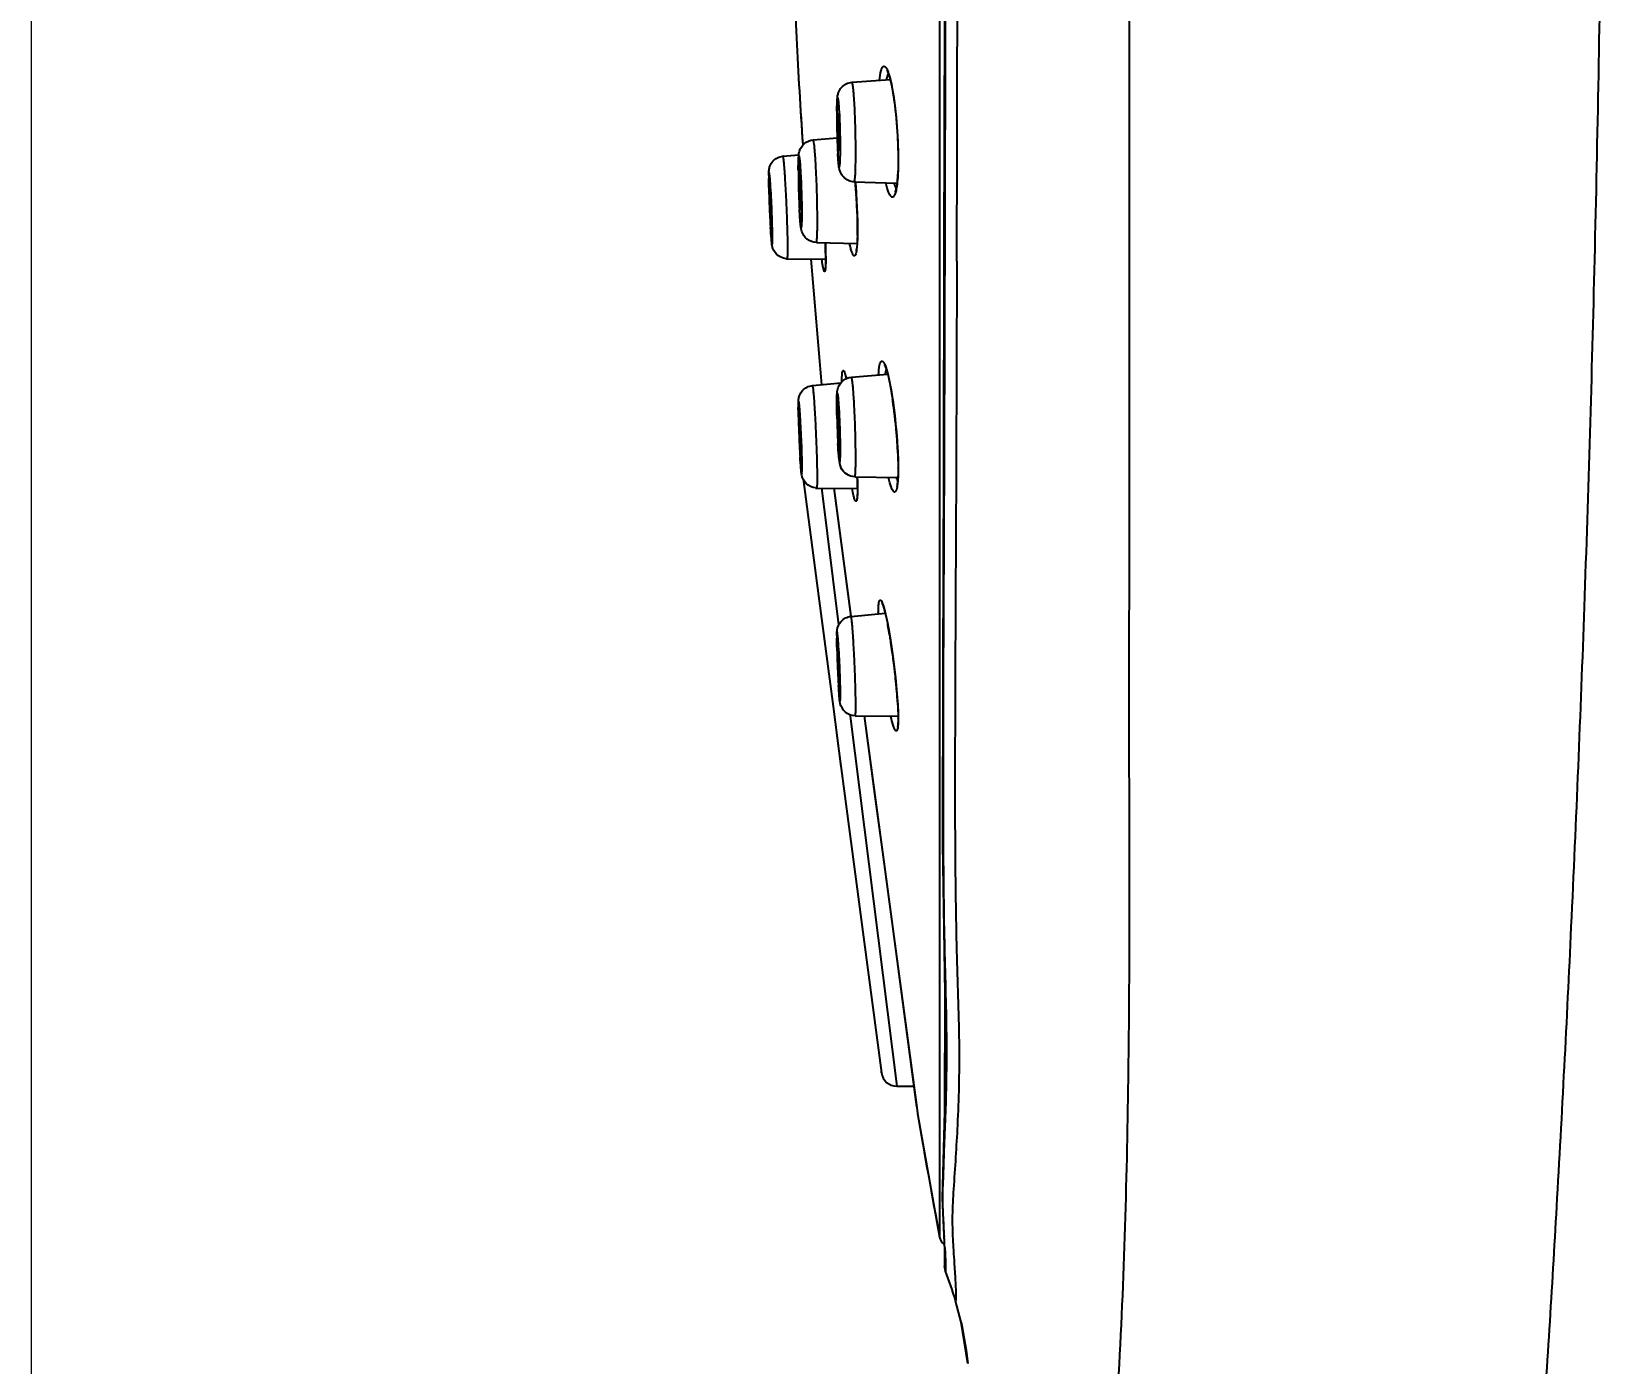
# Model space of a CAD drawing. Extents: x 4 to 1239, y 0 to 509.
# Drawn here: x 138.86 to 164.52, y 141.37 to 163.11 of the extents above; entities that cross this region are included whole.
import ezdxf

# ---------------------------------------------------------------- set-up
doc = ezdxf.new("R2010")
doc.units = 0
doc.header["$LTSCALE"] = 10
doc.header["$MEASUREMENT"] = 0
doc.header["$PDMODE"] = 3
doc.header["$PDSIZE"] = -10
doc.layers.get('0').update_dxf_attribs({"linetype": 'CONTINUOUS'})
doc.layers.get('DEFPOINTS').update_dxf_attribs({"linetype": 'CONTINUOUS'})
doc.layers.add('02___PRT_ALL_AXES', color=7, linetype='CONTINUOUS')
doc.styles.add('Daelim Dimension', font='')
doc.styles.get('Daelim Dimension').set_extended_font_data('NanumGothic')
doc.dimstyles.new('DEFAULT', dxfattribs={"dimscale": 2, "dimtxt": 2, "dimasz": 2, "dimexe": 0, "dimexo": 2, "dimgap": 1, "dimtad": 1, "dimdec": 1, "dimzin": 9, "dimdsep": 46, "dimtxsty": 'Daelim Dimension', "dimcen": 0.5, "dimclrd": 252, "dimclre": 252, "dimclrt": 3, "dimadec": 1, "dimazin": 0, "dimtfac": 1, "dimtdec": 1, "dimtix": 1, "dimtmove": 0, "dimatfit": 3, "dimfxl": 1, "dimtolj": 1, "dimtzin": 1, "dimlwd": 9, "dimlwe": 9, "dimarcsym": 0})

# ---------------------------------------------------------------- blocks, each defined once
blk = doc.blocks.new('*D5')
at = {"color": 5, "lineweight": 9, "ltscale": 0.5, "transparency": 16777216}
for p, q in [((138.861, 85.341), (138.861, 217.727)), ((160.517, 217.727), (142.861, 217.727)), ((164.517, 175.146), (164.517, 217.727))]:
    blk.add_line(p, q, dxfattribs=at)
at = {"color": 5, "ltscale": 0.5, "transparency": 16777216}
for points in [[(142.861, 218.393), (142.861, 217.06), (138.861, 217.727)], [(160.517, 218.393), (160.517, 217.06), (164.517, 217.727)]]:
    blk.add_solid(points, dxfattribs=at)
at = {"layer": 'DEFPOINTS', "color": 0, "ltscale": 0.5, "transparency": 16777216}
for p in [(138.861, 217.727), (164.517, 171.146), (138.861, 81.341)]:
    blk.add_point(p, dxfattribs=at)
at = {"color": 7, "ltscale": 0.5, "transparency": 16777216, "insert": (151.689, 222.577), "char_height": 5, "attachment_point": 5, "style": 'Daelim Dimension'}
blk.add_mtext('\\A1;51.3', dxfattribs=at)

msp = doc.modelspace()

# ---------------------------------------------------------------- linework, layer by layer
at = {"color": 7, "linetype": 'Continuous'}
for p, q in [((153.673, 198.857), (153.673, 143.434)), ((156.767, 154.648), (156.767, 171.146)), ((151.311, 163.554), (151.336, 163)), ((153.762, 162.237), (153.761, 161.604)), ((152.986, 161.402), (152.987, 161.39)), ((152.996, 160.989), (152.994, 160.865)), ((152.996, 161.08), (152.996, 161.021)), ((152.996, 161.021), (152.996, 160.989)), ((152.297, 160.652), (152.304, 160.577)), ((152.333, 159.89), (152.332, 159.788)), ((152.334, 159.889), (152.334, 159.882)), ((151.809, 159.659), (151.812, 159.569)), ((151.812, 159.569), (151.814, 159.485)), ((151.815, 159.398), (151.815, 159.391)), ((153.953, 159.358), (153.953, 159.27)), ((151.808, 159.238), (151.808, 159.235)), ((152.996, 156.029), (152.996, 155.988)), ((151.446, 155.804), (151.697, 153.896)), ((152.329, 155.839), (152.331, 155.76)), ((153.735, 155.97), (153.724, 152.717)), ((153.941, 155.796), (153.941, 155.727)), ((151.745, 155.661), (152.025, 153.424)), ((151.948, 155.657), (152.227, 153.565)), ((151.949, 155.653), (152.227, 153.562)), ((152.326, 155.503), (152.325, 155.498)), ((156.767, 154.305), (156.767, 154.648)), ((156.767, 154.181), (156.767, 154.305)), ((156.766, 153.325), (156.767, 154.002)), ((156.767, 154.052), (156.767, 154.181)), ((156.767, 154.002), (156.767, 154.052)), ((156.766, 152.759), (156.766, 153.325)), ((156.766, 152.729), (156.766, 152.759)), ((156.766, 152.37), (156.766, 152.729)), ((156.766, 152.288), (156.766, 152.37)), ((156.766, 152.202), (156.766, 152.288)), ((156.766, 151.507), (156.766, 152.202)), ((152.209, 151.96), (152.213, 151.932)), ((152.213, 151.932), (152.973, 145.896)), ((152.444, 151.94), (153.299, 145.547)), ((152.444, 151.937), (152.624, 150.587)), ((152.996, 151.908), (152.995, 151.856)), ((153.73, 152.11), (153.73, 151.978)), ((153.73, 151.978), (153.73, 151.923)), ((152.987, 151.76), (152.986, 151.756)), ((152.432, 148.327), (152.725, 146.113)), ((152.725, 146.113), (152.723, 146.139)), ((152.973, 145.896), (153.252, 145.896)), ((153.299, 145.547), (153.311, 145.454)), ((153.752, 145.483), (153.713, 144.074)), ((153.311, 145.454), (153.311, 145.454)), ((153.311, 145.454), (153.311, 145.453)), ((153.767, 145.455), (153.765, 145.42)), ((153.765, 145.42), (153.765, 145.396)), ((153.713, 144.074), (153.75, 143.22)), ((153.75, 143.221), (153.754, 142.959)), ((153.767, 142.878), (153.754, 142.959)), ((153.768, 142.909), (153.767, 142.878)), ((154.023, 142.047), (153.934, 142.396)), ((154.132, 141.37), (154.023, 142.047))]:
    msp.add_line(p, q, dxfattribs=at)
for points in [[(153.751, 163.339), (153.744, 159.536), (153.735, 155.97)], [(152.815, 162.462), (152.815, 162.462), (152.822, 162.451), (152.836, 162.417), (152.854, 162.364), (152.873, 162.294), (152.892, 162.206), (152.911, 162.102), (152.929, 161.983), (152.946, 161.851), (152.962, 161.707), (152.975, 161.555), (152.985, 161.397), (152.992, 161.237), (152.996, 161.08)], [(152.994, 160.865), (152.988, 160.754), (152.981, 160.66), (152.971, 160.584), (152.96, 160.527), (152.95, 160.491), (152.947, 160.485)], [(152.304, 160.577), (152.312, 160.464), (152.319, 160.35), (152.324, 160.236), (152.329, 160.123), (152.332, 160.013)], [(152.332, 160.013), (152.333, 159.908), (152.333, 159.89)], [(152.332, 159.788), (152.329, 159.708), (152.326, 159.642), (152.321, 159.588), (152.315, 159.547), (152.31, 159.521), (152.308, 159.514)], [(151.814, 159.332), (151.813, 159.298), (151.812, 159.271), (151.81, 159.25), (151.808, 159.238)], [(151.814, 159.485), (151.815, 159.409), (151.815, 159.399)], [(151.815, 159.399), (151.815, 159.373), (151.814, 159.332)], [(152.775, 157.659), (152.774, 157.659), (152.778, 157.653), (152.789, 157.628), (152.804, 157.589), (152.82, 157.535), (152.837, 157.469), (152.854, 157.39), (152.872, 157.3), (152.89, 157.198), (152.907, 157.087), (152.924, 156.966), (152.94, 156.838), (152.955, 156.704), (152.968, 156.567), (152.979, 156.427), (152.987, 156.289), (152.993, 156.155), (152.996, 156.029)], [(152.127, 157.519), (152.126, 157.519), (152.127, 157.518), (152.132, 157.506), (152.138, 157.485), (152.146, 157.457), (152.149, 157.44)], [(152.996, 155.988), (152.995, 155.896), (152.992, 155.822)], [(152.331, 155.76), (152.333, 155.673), (152.333, 155.653)], [(152.992, 155.822), (152.987, 155.761), (152.981, 155.714), (152.975, 155.681), (152.972, 155.673)], [(152.332, 155.58), (152.33, 155.546), (152.328, 155.52), (152.326, 155.503)], [(152.333, 155.653), (152.333, 155.621), (152.332, 155.58)], [(151.697, 153.896), (151.935, 152.089), (152.064, 151.11)], [(152.737, 153.77), (152.737, 153.769), (152.743, 153.757), (152.752, 153.733), (152.763, 153.698), (152.776, 153.652), (152.79, 153.597), (152.805, 153.532)], [(152.805, 153.532), (152.821, 153.457), (152.837, 153.372), (152.854, 153.279), (152.871, 153.176), (152.888, 153.066), (152.905, 152.949), (152.922, 152.825), (152.937, 152.697), (152.952, 152.565), (152.966, 152.432), (152.977, 152.3), (152.986, 152.173), (152.993, 152.053)], [(153.724, 152.717), (153.722, 149.843), (153.756, 147.41), (153.752, 145.483)], [(152.993, 152.053), (152.996, 151.945), (152.996, 151.908)], [(151.992, 151.657), (152.193, 150.131), (152.318, 149.191), (152.432, 148.326)], [(152.995, 151.856), (152.993, 151.812), (152.99, 151.779), (152.987, 151.76)], [(152.624, 150.587), (152.761, 149.559), (152.892, 148.584), (153.297, 145.557)], [(154.023, 142.047), (154.035, 141.991), (154.104, 141.59), (154.132, 141.37)]]:
    msp.add_lwpolyline(points, dxfattribs=at)
for centre, radius, start, end in [((-4303.088, 171.034), 4457.057, 359.84991, 0.001436), ((302.617, 171.146), 151.5, 183.08223, 183.74316), ((159.925, 161.705), 7.929, 179.2718, 180.0095), ((162.99, 161.711), 10.994, 180.0368, 180.9516), ((163.978, 161.726), 11.982, 180.9438, 181.7314), ((162.452, 161.676), 10.455, 181.7129, 182.4742), ((159.63, 161.551), 7.63, 182.4471, 183.2844), ((154.186, 160.71), 3.301, 179.2458, 180.0165), ((154.413, 160.699), 3.527, 179.7887, 180.0029), ((161.819, 160.856), 10.45, 180.0645, 181.0013), ((165.185, 160.916), 13.818, 181.0059, 182.4155), ((141.563, 159.751), 10.773, 4.6441, 4.8105), ((141.394, 159.737), 10.942, 4.2321, 4.6434), ((163.663, 160.828), 12.778, 181.1553, 181.8878), ((165.797, 160.889), 14.914, 181.2647, 181.9576), ((168.919, 160.99), 18.037, 181.8534, 182.4266), ((169.624, 161.017), 18.743, 181.9482, 183.0049), ((141.296, 159.73), 11.041, 3.6742, 4.2331), ((141.711, 159.756), 10.625, 2.8077, 3.6789), ((162.376, 160.795), 11.006, 182.4026, 183.0885), ((142.423, 159.791), 9.912, 2.3322, 2.8052), ((143.491, 159.833), 8.844, 1.2652, 2.3383), ((164.841, 160.764), 13.953, 182.9963, 183.5277), ((144.839, 159.867), 7.495, 0.8491, 1.2401), ((145.714, 159.879), 6.62, 0.0882, 0.8523), ((147.136, 159.882), 5.197, 359.0002, 0.0098), ((141.311, 159.269), 10.506, 1.6372, 2.104), ((148.011, 159.869), 4.323, 358.7641, 358.967), ((151.191, 159.647), 0.25, 264.7104, 269.4195), ((302.617, 171.146), 151.5, 184.44919, 185.22789), ((155.768, 159.971), 4.06, 188.2302, 188.375), ((144.347, 159.355), 7.468, 0.614, 1.6432), ((147.029, 159.389), 4.786, 0.1006, 0.5471), ((148.266, 159.39), 3.549, 359.3814, 0.0149), ((151.365, 159.674), 0.962, 352.621, 352.8839), ((145.709, 156.022), 7.278, 8.2853, 8.5475), ((144.914, 155.908), 8.08, 6.7633, 8.2739), ((154.669, 156.969), 3.301, 179.2458, 180.0165), ((154.896, 156.957), 3.527, 179.7887, 180.0029), ((164.145, 157.086), 12.778, 181.1553, 181.8878), ((166.28, 157.148), 14.914, 181.2647, 181.9576), ((165.605, 157.098), 13.609, 181.0591, 182.4794), ((144.044, 155.8), 8.957, 6.4994, 6.7942), ((143.806, 155.773), 9.197, 5.1012, 6.4977), ((169.402, 157.248), 18.037, 181.8534, 182.4266), ((170.107, 157.276), 18.743, 181.9482, 183.0049), ((163.381, 156.996), 11.384, 182.4509, 183.1147), ((143.839, 155.776), 9.164, 4.8173, 5.1037), ((144.391, 155.821), 8.61, 3.2157, 4.8265), ((165.324, 157.022), 13.953, 182.9963, 183.5277), ((145.398, 155.882), 7.601, 3.0037, 3.1805), ((148.806, 155.978), 4.192, 359.9998, 0.1255), ((145.384, 155.556), 6.951, 2.1742, 2.3423), ((146.481, 155.597), 5.853, 1.2069, 2.187), ((151.674, 155.905), 0.25, 264.7104, 269.4195), ((148.297, 155.637), 4.037, 0.2111, 1.1733), ((149.214, 155.643), 3.119, 0.0004, 0.164), ((155.22, 153.624), 2.547, 180.0016, 180.3838), ((153.784, 153.576), 1.004, 176.6532, 177.4779), ((146.438, 152.187), 6.508, 10.4094, 11.0347), ((155.162, 153.207), 3.166, 179.238, 180.0166), ((155.361, 153.195), 3.365, 179.7788, 180.0031), ((145.039, 151.931), 7.931, 9.3762, 10.407), ((143.292, 151.638), 9.703, 8.8732, 9.403), ((164.165, 153.317), 12.169, 181.1545, 181.8699), ((166.361, 153.38), 14.367, 181.2722, 181.9676), ((169.196, 153.472), 17.204, 181.8373, 182.424), ((142.203, 151.467), 10.805, 8.0635, 8.8737), ((141.148, 151.316), 11.871, 7.5581, 8.0736), ((169.933, 153.5), 17.941, 181.9572, 183.011), ((140.821, 151.272), 12.2, 6.8336, 7.5594), ((140.908, 151.282), 12.113, 6.3564, 6.8353), ((165.315, 153.255), 13.317, 183.0026, 183.5342), ((141.557, 151.354), 11.46, 5.5303, 6.3587), ((142.651, 151.462), 10.361, 5.0984, 5.5218), ((144.1, 151.589), 8.906, 3.9186, 5.1091), ((145.958, 151.722), 7.044, 3.4835, 3.8759), ((150.502, 151.895), 2.495, 0.0009, 0.2564), ((152.973, 146.146), 0.25, 187.592, 270), ((302.617, 171.146), 151.5, 189.76379, 190.53958), ((153.87, 143.471), 0.2, 190.5396, 231.7932), ((218.445, 147.288), 64.813, 183.24585, 183.40776), ((90.205, 139.664), 63.654, 3.24306, 3.3969)]:
    msp.add_arc(centre, radius, start, end, dxfattribs=at)
for points, knots in [([(152.743, 77.418), (154.038, 81.964), (155.766, 88.722), (157.724, 97.669), (159.003, 104.169), (160.145, 110.723), (161.152, 117.352), (162.006, 123.888), (162.677, 129.966), (163.154, 135.263), (163.491, 139.824), (163.757, 144.118), (163.994, 148.712), (164.206, 153.865), (164.371, 159.504), (164.461, 164.415), (164.506, 168.335), (164.517, 170.247), (164.517, 171.146)], [0, 0, 0, 0, 0.14961, 0.220678, 0.289903, 0.359287, 0.431224, 0.502112, 0.567938, 0.624746, 0.670441, 0.712699, 0.760915, 0.816072, 0.875921, 0.939493, 0.971547, 1, 1, 1, 1]), ([(153.769, 171.146), (153.769, 170.391), (153.769, 167.422), (153.766, 164.452), (153.762, 162.237)], [0, 0, 0, 0, 0.254076, 1, 1, 1, 1]), ([(152.69, 162.31), (152.696, 162.363), (152.706, 162.433), (152.731, 162.505), (152.745, 162.527), (152.756, 162.536), (152.769, 162.538), (152.781, 162.533), (152.793, 162.522), (152.81, 162.497), (152.831, 162.451), (152.844, 162.41), (152.851, 162.385)], [0, 0, 0, 0, 0.37395, 0.488175, 0.528009, 0.558538, 0.584299, 0.612308, 0.64824, 0.694799, 0.82335, 1, 1, 1, 1]), ([(152.818, 162.357), (152.819, 162.362), (152.825, 162.382), (152.832, 162.401), (152.838, 162.414)], [0, 0, 0, 0, 0.291221, 1, 1, 1, 1]), ([(151.997, 161.806), (151.997, 161.853), (151.999, 161.918), (152.004, 161.999), (152.009, 162.054), (152.025, 162.121), (152.069, 162.196), (152.147, 162.256), (152.211, 162.274), (152.244, 162.277)], [0, 0, 0, 0, 0.235591, 0.326803, 0.408673, 0.517092, 0.670955, 0.834714, 1, 1, 1, 1]), ([(152.305, 161.119), (152.305, 161.184), (152.304, 161.316), (152.3, 161.515), (152.294, 161.711), (152.286, 161.892), (152.278, 162.027), (152.271, 162.119), (152.265, 162.174), (152.26, 162.216), (152.255, 162.249), (152.251, 162.265), (152.247, 162.277), (152.244, 162.277)], [0, 0, 0, 0, 0.166908, 0.342117, 0.514499, 0.673297, 0.808505, 0.864557, 0.911679, 0.949165, 0.976461, 0.993247, 1, 1, 1, 1]), ([(152.851, 162.385), (152.869, 162.326), (152.9, 162.187), (152.951, 161.86), (152.975, 161.591), (152.986, 161.402)], [0, 0, 0, 0, 0.187661, 0.428491, 1, 1, 1, 1]), ([(152.055, 161.22), (152.055, 161.291), (152.054, 161.434), (152.048, 161.64), (152.04, 161.8), (152.032, 161.906), (152.027, 161.957), (152.023, 161.987), (152.021, 162.004), (152.018, 162.013), (152.016, 162.022), (152.01, 162.021), (152.009, 162.013), (152.006, 162.003), (152.005, 161.987), (152.003, 161.966), (152, 161.928), (151.998, 161.87), (151.997, 161.789), (151.996, 161.73), (151.996, 161.698)], [0, 0, 0, 0, 0.188596, 0.380757, 0.547372, 0.612919, 0.663161, 0.681913, 0.696205, 0.70595, 0.711198, 0.713514, 0.718884, 0.728758, 0.743196, 0.762079, 0.785258, 0.84364, 0.916233, 1, 1, 1, 1]), ([(151.996, 161.698), (151.996, 161.627), (151.998, 161.484), (152.004, 161.278), (152.011, 161.118), (152.019, 161.012), (152.024, 160.962), (152.028, 160.931), (152.031, 160.914), (152.034, 160.905), (152.035, 160.897), (152.041, 160.897), (152.042, 160.905), (152.045, 160.915), (152.047, 160.932), (152.049, 160.953), (152.051, 160.991), (152.053, 161.048), (152.055, 161.129), (152.055, 161.188), (152.055, 161.22)], [0, 0, 0, 0, 0.188596, 0.380757, 0.547372, 0.612919, 0.663161, 0.681913, 0.696205, 0.70595, 0.711198, 0.713514, 0.718884, 0.728758, 0.743196, 0.762079, 0.785258, 0.84364, 0.916233, 1, 1, 1, 1]), ([(152.987, 161.39), (152.988, 161.358), (152.994, 161.232), (152.997, 161.107), (152.997, 161.014)], [0, 0, 0, 0, 0.258003, 1, 1, 1, 1]), ([(153.761, 161.604), (153.76, 161.408), (153.758, 160.637), (153.757, 159.865), (153.755, 159.29)], [0, 0, 0, 0, 0.25336, 1, 1, 1, 1]), ([(151.37, 160.985), (151.371, 161.013), (151.373, 161.07), (151.386, 161.175), (151.458, 161.29), (151.558, 161.332), (151.61, 161.336)], [0, 0, 0, 0, 0.179989, 0.361462, 0.66988, 1, 1, 1, 1]), ([(151.68, 160.008), (151.68, 160.075), (151.678, 160.218), (151.674, 160.436), (151.666, 160.66), (151.658, 160.841), (151.651, 160.976), (151.645, 161.065), (151.639, 161.144), (151.633, 161.21), (151.627, 161.262), (151.622, 161.302), (151.617, 161.322), (151.613, 161.337), (151.61, 161.336)], [0, 0, 0, 0, 0.152038, 0.320443, 0.492537, 0.655405, 0.729495, 0.796808, 0.856057, 0.906147, 0.946135, 0.975304, 0.993191, 1, 1, 1, 1]), ([(152.28, 160.652), (152.284, 160.652), (152.288, 160.667), (152.291, 160.688), (152.295, 160.729), (152.299, 160.783), (152.301, 160.851), (152.304, 160.964), (152.305, 161.055), (152.305, 161.119)], [0, 0, 0, 0, 0.020359, 0.072633, 0.157735, 0.274112, 0.419642, 0.591542, 1, 1, 1, 1]), ([(150.89, 160.842), (150.893, 160.865), (150.905, 160.917), (150.949, 160.991), (151.024, 161.05), (151.086, 161.068), (151.118, 161.071)], [0, 0, 0, 0, 0.194883, 0.457851, 0.72826, 1, 1, 1, 1]), ([(151.197, 159.557), (151.197, 159.619), (151.195, 159.759), (151.189, 159.985), (151.179, 160.235), (151.169, 160.448), (151.16, 160.612), (151.153, 160.723), (151.147, 160.822), (151.14, 160.906), (151.134, 160.974), (151.129, 161.02), (151.125, 161.046), (151.122, 161.059), (151.121, 161.066), (151.119, 161.071), (151.118, 161.071)], [0, 0, 0, 0, 0.122243, 0.276265, 0.447016, 0.617751, 0.697847, 0.771751, 0.837663, 0.893939, 0.939222, 0.972391, 0.984187, 0.992684, 0.997885, 1, 1, 1, 1]), ([(151.368, 160.845), (151.368, 160.858), (151.368, 160.904), (151.369, 160.951), (151.37, 160.985)], [0, 0, 0, 0, 0.275988, 1, 1, 1, 1]), ([(151.37, 160.966), (151.37, 160.957), (151.369, 160.914), (151.369, 160.871), (151.369, 160.837)], [0, 0, 0, 0, 0.2206, 1, 1, 1, 1]), ([(151.399, 160.967), (151.398, 160.984), (151.395, 161.011), (151.391, 161.043), (151.388, 161.062), (151.386, 161.071), (151.384, 161.077), (151.379, 161.082), (151.376, 161.064), (151.373, 161.035), (151.371, 160.994), (151.37, 160.966)], [0, 0, 0, 0, 0.211591, 0.36703, 0.422429, 0.462644, 0.4878, 0.49939, 0.535784, 0.631915, 1, 1, 1, 1]), ([(151.409, 160.837), (151.408, 160.849), (151.405, 160.893), (151.402, 160.936), (151.399, 160.967)], [0, 0, 0, 0, 0.278573, 1, 1, 1, 1]), ([(152.28, 160.652), (152.247, 160.653), (152.182, 160.668), (152.102, 160.726), (152.055, 160.799), (152.036, 160.865), (152.027, 160.92), (152.019, 161.001), (152.015, 161.067), (152.012, 161.114)], [0, 0, 0, 0, 0.165177, 0.328927, 0.482392, 0.590169, 0.672139, 0.763643, 1, 1, 1, 1]), ([(152.997, 161.014), (152.997, 160.976), (152.996, 160.843), (152.99, 160.71), (152.978, 160.615)], [0, 0, 0, 0, 0.285015, 1, 1, 1, 1]), ([(150.887, 160.56), (150.887, 160.574), (150.886, 160.624), (150.885, 160.673), (150.885, 160.709)], [0, 0, 0, 0, 0.278505, 1, 1, 1, 1]), ([(150.886, 160.754), (150.886, 160.762), (150.886, 160.791), (150.888, 160.821), (150.89, 160.842)], [0, 0, 0, 0, 0.271389, 1, 1, 1, 1]), ([(150.916, 160.569), (150.915, 160.597), (150.911, 160.648), (150.906, 160.716), (150.902, 160.761), (150.897, 160.788), (150.896, 160.8), (150.89, 160.817), (150.887, 160.786), (150.887, 160.762), (150.886, 160.73), (150.886, 160.712)], [0, 0, 0, 0, 0.245536, 0.445453, 0.592459, 0.644397, 0.6813, 0.709901, 0.747124, 0.844888, 1, 1, 1, 1]), ([(150.886, 160.699), (150.886, 160.689), (150.886, 160.646), (150.887, 160.604), (150.887, 160.57)], [0, 0, 0, 0, 0.21948, 1, 1, 1, 1]), ([(151.369, 160.837), (151.369, 160.768), (151.37, 160.66), (151.374, 160.514), (151.377, 160.401), (151.382, 160.291), (151.387, 160.189), (151.393, 160.098), (151.398, 160.022), (151.405, 159.965), (151.409, 159.929), (151.413, 159.912), (151.415, 159.906), (151.418, 159.904), (151.419, 159.906), (151.42, 159.908), (151.422, 159.914), (151.423, 159.925), (151.425, 159.943), (151.427, 159.965), (151.428, 160.005), (151.43, 160.066), (151.43, 160.118), (151.43, 160.147)], [0, 0, 0, 0, 0.176548, 0.273286, 0.370787, 0.46533, 0.553263, 0.631217, 0.696231, 0.745796, 0.7781, 0.787419, 0.792239, 0.793341, 0.794668, 0.796945, 0.800325, 0.8105, 0.825244, 0.844461, 0.867972, 0.927051, 1, 1, 1, 1]), ([(151.43, 160.147), (151.43, 160.262), (151.425, 160.492), (151.416, 160.722), (151.409, 160.837)], [0, 0, 0, 0, 0.499832, 1, 1, 1, 1]), ([(152.956, 160.485), (152.952, 160.469), (152.943, 160.443), (152.928, 160.412), (152.903, 160.397), (152.878, 160.413), (152.859, 160.443), (152.838, 160.491), (152.817, 160.555), (152.805, 160.604), (152.798, 160.631)], [0, 0, 0, 0, 0.135153, 0.226139, 0.284059, 0.345621, 0.443089, 0.584679, 0.770963, 1, 1, 1, 1]), ([(152.957, 160.564), (152.955, 160.568), (152.945, 160.589), (152.937, 160.61), (152.931, 160.627)], [0, 0, 0, 0, 0.221433, 1, 1, 1, 1]), ([(152.978, 160.615), (152.977, 160.603), (152.971, 160.559), (152.964, 160.515), (152.956, 160.485)], [0, 0, 0, 0, 0.28768, 1, 1, 1, 1]), ([(150.901, 160.466), (150.901, 160.474), (150.901, 160.488), (150.901, 160.507), (150.903, 160.516), (150.902, 160.523), (150.904, 160.524)], [0, 0, 0, 0, 0.42404, 0.737278, 0.929938, 1, 1, 1, 1]), ([(150.929, 159.924), (150.928, 159.924), (150.927, 159.932), (150.925, 159.94), (150.923, 159.96), (150.921, 159.984), (150.919, 160.014), (150.915, 160.064), (150.911, 160.134), (150.907, 160.224), (150.903, 160.336), (150.901, 160.416), (150.901, 160.466)], [0, 0, 0, 0, 0.007613, 0.028277, 0.061736, 0.107252, 0.163666, 0.229657, 0.383585, 0.554048, 0.724395, 1, 1, 1, 1]), ([(150.904, 160.524), (150.905, 160.524), (150.906, 160.516), (150.908, 160.508), (150.91, 160.489), (150.912, 160.465), (150.914, 160.435), (150.918, 160.385), (150.922, 160.314), (150.926, 160.224), (150.93, 160.113), (150.932, 160.032), (150.932, 159.981)], [0, 0, 0, 0, 0.007125, 0.027355, 0.060461, 0.105719, 0.16197, 0.227888, 0.381917, 0.552731, 0.72356, 1, 1, 1, 1]), ([(150.947, 159.749), (150.947, 159.877), (150.938, 160.15), (150.926, 160.424), (150.916, 160.569)], [0, 0, 0, 0, 0.467086, 1, 1, 1, 1]), ([(150.898, 160.226), (150.901, 160.173), (150.905, 160.07), (150.912, 159.946), (150.918, 159.855), (150.922, 159.796), (150.926, 159.746), (150.93, 159.704), (150.933, 159.676), (150.936, 159.658), (150.937, 159.649), (150.939, 159.642), (150.939, 159.638), (150.942, 159.636), (150.943, 159.64), (150.944, 159.644), (150.945, 159.651), (150.946, 159.661), (150.946, 159.68), (150.947, 159.709), (150.947, 159.735), (150.947, 159.749)], [0, 0, 0, 0, 0.226902, 0.437055, 0.530825, 0.614633, 0.686924, 0.746287, 0.791675, 0.808832, 0.822196, 0.831747, 0.83751, 0.839856, 0.842852, 0.849451, 0.859863, 0.874101, 0.892144, 0.939232, 1, 1, 1, 1]), ([(151.399, 160.019), (151.397, 160.032), (151.393, 160.093), (151.389, 160.155), (151.386, 160.202)], [0, 0, 0, 0, 0.220859, 1, 1, 1, 1]), ([(150.944, 159.601), (150.935, 159.64), (150.926, 159.742), (150.918, 159.844), (150.915, 159.905)], [0, 0, 0, 0, 0.396904, 1, 1, 1, 1]), ([(150.932, 159.981), (150.932, 159.973), (150.932, 159.959), (150.932, 159.94), (150.93, 159.932), (150.93, 159.924), (150.929, 159.924)], [0, 0, 0, 0, 0.427686, 0.742201, 0.933542, 1, 1, 1, 1]), ([(151.662, 159.662), (151.607, 159.663), (151.501, 159.702), (151.424, 159.82), (151.407, 159.928), (151.401, 159.988), (151.399, 160.019)], [0, 0, 0, 0, 0.331944, 0.635638, 0.809334, 1, 1, 1, 1]), ([(151.662, 159.662), (151.664, 159.662), (151.667, 159.673), (151.67, 159.688), (151.673, 159.718), (151.675, 159.757), (151.677, 159.807), (151.679, 159.891), (151.68, 159.959), (151.68, 160.008)], [0, 0, 0, 0, 0.020106, 0.070994, 0.153798, 0.267817, 0.411587, 0.583344, 1, 1, 1, 1]), ([(151.168, 159.398), (151.111, 159.404), (151.005, 159.452), (150.954, 159.553), (150.944, 159.601)], [0, 0, 0, 0, 0.536563, 1, 1, 1, 1]), ([(152.319, 159.55), (152.316, 159.532), (152.311, 159.502), (152.303, 159.468), (152.293, 159.451), (152.287, 159.444), (152.278, 159.442), (152.27, 159.447), (152.263, 159.457), (152.251, 159.477), (152.237, 159.515), (152.221, 159.574), (152.211, 159.619), (152.206, 159.644)], [0, 0, 0, 0, 0.162148, 0.272418, 0.308844, 0.334838, 0.355524, 0.379757, 0.413661, 0.459487, 0.589344, 0.770265, 1, 1, 1, 1]), ([(152.333, 159.776), (152.332, 159.754), (152.33, 159.68), (152.326, 159.606), (152.319, 159.555)], [0, 0, 0, 0, 0.293338, 1, 1, 1, 1]), ([(151.189, 159.397), (151.19, 159.397), (151.191, 159.402), (151.192, 159.409), (151.194, 159.422), (151.195, 159.449), (151.197, 159.495), (151.197, 159.534), (151.197, 159.557)], [0, 0, 0, 0, 0.019827, 0.068905, 0.149062, 0.260234, 0.573583, 1, 1, 1, 1]), ([(151.772, 159.257), (151.771, 159.265), (151.763, 159.306), (151.756, 159.347), (151.751, 159.38)], [0, 0, 0, 0, 0.206574, 1, 1, 1, 1]), ([(151.815, 159.352), (151.815, 159.347), (151.815, 159.33), (151.814, 159.313), (151.814, 159.3)], [0, 0, 0, 0, 0.266213, 1, 1, 1, 1]), ([(151.812, 159.264), (151.811, 159.246), (151.809, 159.22), (151.804, 159.197), (151.799, 159.187), (151.794, 159.188), (151.792, 159.192), (151.789, 159.197), (151.784, 159.209), (151.779, 159.229), (151.775, 159.247), (151.772, 159.257)], [0, 0, 0, 0, 0.366549, 0.465271, 0.512663, 0.530307, 0.5567, 0.59574, 0.648534, 0.796242, 1, 1, 1, 1]), ([(151.814, 159.3), (151.814, 159.297), (151.813, 159.285), (151.813, 159.273), (151.812, 159.264)], [0, 0, 0, 0, 0.266761, 1, 1, 1, 1]), ([(153.755, 159.29), (153.755, 158.991), (153.752, 157.829), (153.748, 156.667), (153.745, 155.804)], [0, 0, 0, 0, 0.257166, 1, 1, 1, 1]), ([(153.953, 159.27), (153.952, 158.972), (153.949, 157.814), (153.945, 156.656), (153.941, 155.796)], [0, 0, 0, 0, 0.256818, 1, 1, 1, 1]), ([(152.08, 157.472), (152.08, 157.487), (152.082, 157.513), (152.086, 157.543), (152.091, 157.56), (152.095, 157.567), (152.099, 157.572), (152.105, 157.572), (152.109, 157.567), (152.117, 157.556), (152.133, 157.515), (152.143, 157.476), (152.15, 157.445)], [0, 0, 0, 0, 0.188608, 0.321975, 0.368078, 0.401129, 0.42328, 0.44126, 0.465601, 0.501606, 0.613489, 1, 1, 1, 1]), ([(152.677, 157.503), (152.68, 157.556), (152.685, 157.624), (152.703, 157.696), (152.715, 157.718), (152.724, 157.726), (152.735, 157.728), (152.746, 157.722), (152.756, 157.711), (152.772, 157.686), (152.791, 157.639), (152.804, 157.597), (152.811, 157.573)], [0, 0, 0, 0, 0.377612, 0.489845, 0.527419, 0.554793, 0.577204, 0.603114, 0.638484, 0.685626, 0.817704, 1, 1, 1, 1]), ([(152.79, 157.517), (152.791, 157.521), (152.793, 157.534), (152.795, 157.547), (152.797, 157.556)], [0, 0, 0, 0, 0.266623, 1, 1, 1, 1]), ([(152.797, 157.556), (152.797, 157.559), (152.799, 157.57), (152.802, 157.582), (152.804, 157.589)], [0, 0, 0, 0, 0.272072, 1, 1, 1, 1]), ([(152.811, 157.573), (152.817, 157.554), (152.84, 157.466), (152.859, 157.377), (152.872, 157.306)], [0, 0, 0, 0, 0.211784, 1, 1, 1, 1]), ([(151.373, 157.101), (151.376, 157.123), (151.388, 157.175), (151.432, 157.249), (151.507, 157.308), (151.569, 157.326), (151.6, 157.329)], [0, 0, 0, 0, 0.194883, 0.457851, 0.72826, 1, 1, 1, 1]), ([(151.68, 155.816), (151.68, 155.877), (151.678, 156.017), (151.672, 156.243), (151.662, 156.493), (151.652, 156.706), (151.643, 156.87), (151.636, 156.981), (151.63, 157.08), (151.623, 157.165), (151.617, 157.232), (151.612, 157.278), (151.608, 157.304), (151.605, 157.318), (151.603, 157.324), (151.601, 157.329), (151.6, 157.329)], [0, 0, 0, 0, 0.122243, 0.276265, 0.447016, 0.617751, 0.697847, 0.771751, 0.837663, 0.893939, 0.939222, 0.972391, 0.984187, 0.992684, 0.997885, 1, 1, 1, 1]), ([(151.997, 157.132), (151.998, 157.157), (152, 157.212), (152.016, 157.313), (152.091, 157.422), (152.186, 157.46), (152.235, 157.464)], [0, 0, 0, 0, 0.169037, 0.363144, 0.674901, 1, 1, 1, 1]), ([(152.077, 157.391), (152.077, 157.398), (152.078, 157.425), (152.078, 157.453), (152.08, 157.472)], [0, 0, 0, 0, 0.275252, 1, 1, 1, 1]), ([(152.305, 156.135), (152.305, 156.2), (152.303, 156.339), (152.299, 156.554), (152.291, 156.777), (152.283, 156.96), (152.275, 157.096), (152.269, 157.187), (152.263, 157.267), (152.258, 157.334), (152.252, 157.388), (152.247, 157.427), (152.242, 157.451), (152.239, 157.461), (152.236, 157.464), (152.235, 157.464)], [0, 0, 0, 0, 0.146579, 0.312405, 0.484296, 0.648595, 0.723758, 0.792248, 0.852673, 0.903862, 0.944772, 0.97465, 0.992941, 0.997743, 1, 1, 1, 1]), ([(152.872, 157.306), (152.875, 157.291), (152.887, 157.223), (152.898, 157.156), (152.906, 157.104)], [0, 0, 0, 0, 0.237559, 1, 1, 1, 1]), ([(151.369, 157.012), (151.369, 157.02), (151.369, 157.05), (151.371, 157.079), (151.373, 157.101)], [0, 0, 0, 0, 0.271389, 1, 1, 1, 1]), ([(151.399, 156.828), (151.398, 156.856), (151.394, 156.906), (151.388, 156.974), (151.384, 157.019), (151.38, 157.047), (151.379, 157.058), (151.373, 157.075), (151.37, 157.044), (151.369, 157.02), (151.369, 156.988), (151.369, 156.97)], [0, 0, 0, 0, 0.245536, 0.445453, 0.592459, 0.644397, 0.6813, 0.709901, 0.747124, 0.844888, 1, 1, 1, 1]), ([(151.996, 157.011), (151.996, 157.022), (151.996, 157.062), (151.997, 157.102), (151.997, 157.132)], [0, 0, 0, 0, 0.276801, 1, 1, 1, 1]), ([(151.998, 157.118), (151.997, 157.11), (151.997, 157.071), (151.996, 157.033), (151.996, 157.002)], [0, 0, 0, 0, 0.216714, 1, 1, 1, 1]), ([(152.017, 157.167), (152.016, 157.174), (152.014, 157.187), (152.011, 157.197), (152.008, 157.208), (152.004, 157.204), (152.004, 157.199), (152.002, 157.19), (152, 157.173), (151.999, 157.148), (151.998, 157.129), (151.998, 157.118)], [0, 0, 0, 0, 0.160276, 0.26339, 0.309768, 0.337455, 0.370738, 0.418309, 0.556645, 0.751334, 1, 1, 1, 1]), ([(152.035, 156.946), (152.033, 156.969), (152.029, 157.043), (152.023, 157.117), (152.017, 157.167)], [0, 0, 0, 0, 0.318268, 1, 1, 1, 1]), ([(151.37, 156.819), (151.37, 156.832), (151.369, 156.882), (151.368, 156.932), (151.368, 156.968)], [0, 0, 0, 0, 0.278505, 1, 1, 1, 1]), ([(151.369, 156.957), (151.369, 156.948), (151.369, 156.905), (151.369, 156.862), (151.37, 156.828)], [0, 0, 0, 0, 0.21948, 1, 1, 1, 1]), ([(151.43, 156.007), (151.43, 156.135), (151.421, 156.409), (151.409, 156.682), (151.399, 156.828)], [0, 0, 0, 0, 0.467086, 1, 1, 1, 1]), ([(151.998, 156.846), (151.997, 156.861), (151.996, 156.916), (151.996, 156.97), (151.996, 157.011)], [0, 0, 0, 0, 0.266541, 1, 1, 1, 1]), ([(151.996, 157.002), (151.996, 156.938), (151.998, 156.801), (152.003, 156.628), (152.009, 156.485), (152.014, 156.384), (152.02, 156.293), (152.024, 156.226), (152.028, 156.179), (152.031, 156.151), (152.034, 156.127), (152.036, 156.108), (152.039, 156.094), (152.041, 156.087), (152.044, 156.08), (152.048, 156.086), (152.049, 156.094), (152.051, 156.107), (152.052, 156.125), (152.053, 156.149), (152.054, 156.177), (152.055, 156.223), (152.055, 156.26), (152.055, 156.286)], [0, 0, 0, 0, 0.171169, 0.364631, 0.460575, 0.551046, 0.632574, 0.702058, 0.731416, 0.756814, 0.778018, 0.794808, 0.807059, 0.814721, 0.817999, 0.820943, 0.82816, 0.839974, 0.856347, 0.877133, 0.902168, 0.931232, 1, 1, 1, 1]), ([(152.055, 156.286), (152.055, 156.394), (152.051, 156.614), (152.041, 156.833), (152.035, 156.946)], [0, 0, 0, 0, 0.48963, 1, 1, 1, 1]), ([(151.381, 156.485), (151.383, 156.431), (151.388, 156.329), (151.395, 156.204), (151.401, 156.113), (151.405, 156.055), (151.409, 156.004), (151.413, 155.963), (151.416, 155.934), (151.418, 155.916), (151.42, 155.907), (151.422, 155.901), (151.422, 155.897), (151.425, 155.894), (151.426, 155.898), (151.427, 155.902), (151.428, 155.91), (151.428, 155.919), (151.429, 155.938), (151.43, 155.968), (151.43, 155.993), (151.43, 156.007)], [0, 0, 0, 0, 0.226902, 0.437055, 0.530825, 0.614633, 0.686924, 0.746287, 0.791675, 0.808832, 0.822196, 0.831747, 0.83751, 0.839856, 0.842852, 0.849451, 0.859863, 0.874101, 0.892144, 0.939232, 1, 1, 1, 1]), ([(152.032, 156.135), (152.03, 156.151), (152.023, 156.232), (152.018, 156.313), (152.014, 156.377)], [0, 0, 0, 0, 0.202609, 1, 1, 1, 1]), ([(152.989, 156.281), (152.99, 156.255), (152.995, 156.157), (152.997, 156.059), (152.997, 155.988)], [0, 0, 0, 0, 0.266398, 1, 1, 1, 1]), ([(151.427, 155.859), (151.418, 155.899), (151.409, 156.001), (151.401, 156.102), (151.397, 156.164)], [0, 0, 0, 0, 0.396904, 1, 1, 1, 1]), ([(152.289, 155.84), (152.243, 155.841), (152.152, 155.869), (152.052, 155.982), (152.038, 156.082), (152.032, 156.135)], [0, 0, 0, 0, 0.320174, 0.631803, 1, 1, 1, 1]), ([(152.289, 155.84), (152.291, 155.84), (152.294, 155.849), (152.296, 155.862), (152.299, 155.887), (152.301, 155.92), (152.303, 155.963), (152.304, 156.035), (152.305, 156.094), (152.305, 156.135)], [0, 0, 0, 0, 0.020096, 0.070529, 0.152685, 0.266033, 0.4093, 0.581021, 1, 1, 1, 1]), ([(151.651, 155.657), (151.594, 155.662), (151.488, 155.711), (151.437, 155.811), (151.427, 155.859)], [0, 0, 0, 0, 0.536563, 1, 1, 1, 1]), ([(151.671, 155.656), (151.672, 155.655), (151.674, 155.66), (151.675, 155.667), (151.677, 155.68), (151.678, 155.707), (151.68, 155.753), (151.68, 155.793), (151.68, 155.816)], [0, 0, 0, 0, 0.019827, 0.068905, 0.149062, 0.260234, 0.573583, 1, 1, 1, 1]), ([(152.978, 155.672), (152.976, 155.657), (152.971, 155.636), (152.961, 155.612), (152.954, 155.6), (152.947, 155.592), (152.933, 155.589), (152.915, 155.605), (152.898, 155.635), (152.878, 155.683), (152.857, 155.748), (152.845, 155.797), (152.838, 155.824)], [0, 0, 0, 0, 0.132781, 0.181484, 0.219116, 0.247514, 0.271042, 0.329001, 0.427594, 0.572896, 0.764519, 1, 1, 1, 1]), ([(152.989, 155.775), (152.987, 155.778), (152.981, 155.794), (152.975, 155.809), (152.971, 155.821)], [0, 0, 0, 0, 0.230856, 1, 1, 1, 1]), ([(152.992, 155.801), (152.992, 155.788), (152.989, 155.745), (152.984, 155.702), (152.978, 155.672)], [0, 0, 0, 0, 0.289249, 1, 1, 1, 1]), ([(152.997, 155.978), (152.997, 155.962), (152.997, 155.903), (152.995, 155.844), (152.992, 155.801)], [0, 0, 0, 0, 0.273031, 1, 1, 1, 1]), ([(153.745, 155.804), (153.744, 155.482), (153.739, 154.251), (153.733, 153.019), (153.73, 152.11)], [0, 0, 0, 0, 0.261764, 1, 1, 1, 1]), ([(152.277, 155.506), (152.274, 155.515), (152.261, 155.562), (152.252, 155.609), (152.244, 155.647)], [0, 0, 0, 0, 0.202651, 1, 1, 1, 1]), ([(152.33, 155.517), (152.328, 155.498), (152.326, 155.473), (152.319, 155.448), (152.311, 155.438), (152.3, 155.444), (152.294, 155.457), (152.285, 155.478), (152.279, 155.496), (152.277, 155.506)], [0, 0, 0, 0, 0.360981, 0.461787, 0.516941, 0.566712, 0.658717, 0.802809, 1, 1, 1, 1]), ([(152.334, 155.643), (152.334, 155.631), (152.333, 155.589), (152.332, 155.547), (152.33, 155.517)], [0, 0, 0, 0, 0.290181, 1, 1, 1, 1]), ([(153.941, 155.727), (153.935, 154.328), (153.923, 152.311), (153.921, 149.736), (153.943, 148.068), (154.004, 146.598), (153.976, 145.335), (153.911, 144.421), (153.874, 143.802), (153.881, 143.53), (153.887, 143.404)], [0, 0, 0, 0, 0.340466, 0.491013, 0.626703, 0.746389, 0.849027, 0.933877, 0.969319, 1, 1, 1, 1]), ([(152.673, 153.624), (152.673, 153.649), (152.674, 153.694), (152.677, 153.747), (152.681, 153.78), (152.685, 153.798), (152.689, 153.813), (152.694, 153.822), (152.7, 153.828), (152.709, 153.828), (152.716, 153.822), (152.727, 153.806), (152.741, 153.775), (152.751, 153.747), (152.756, 153.73)], [0, 0, 0, 0, 0.231899, 0.413628, 0.484664, 0.542382, 0.586992, 0.619254, 0.641655, 0.661066, 0.686886, 0.723846, 0.835855, 1, 1, 1, 1]), ([(152.756, 153.73), (152.757, 153.725), (152.764, 153.705), (152.769, 153.685), (152.773, 153.669)], [0, 0, 0, 0, 0.230178, 1, 1, 1, 1]), ([(152.001, 153.336), (152.007, 153.388), (152.054, 153.5), (152.167, 153.556), (152.228, 153.562)], [0, 0, 0, 0, 0.463388, 1, 1, 1, 1]), ([(152.305, 152.094), (152.305, 152.154), (152.303, 152.29), (152.297, 152.509), (152.288, 152.752), (152.278, 152.958), (152.269, 153.117), (152.263, 153.225), (152.256, 153.321), (152.25, 153.403), (152.244, 153.469), (152.239, 153.513), (152.235, 153.538), (152.233, 153.551), (152.231, 153.558), (152.229, 153.562), (152.228, 153.562)], [0, 0, 0, 0, 0.122243, 0.276265, 0.447016, 0.617751, 0.697847, 0.771751, 0.837663, 0.893939, 0.939222, 0.972391, 0.984187, 0.992684, 0.997885, 1, 1, 1, 1]), ([(152.773, 153.669), (152.778, 153.652), (152.798, 153.574), (152.814, 153.495), (152.826, 153.433)], [0, 0, 0, 0, 0.214739, 1, 1, 1, 1]), ([(151.996, 153.249), (151.996, 153.256), (151.997, 153.285), (151.998, 153.314), (152.001, 153.336)], [0, 0, 0, 0, 0.268911, 1, 1, 1, 1]), ([(152.026, 153.071), (152.024, 153.098), (152.021, 153.147), (152.015, 153.212), (152.011, 153.254), (152.008, 153.281), (152.006, 153.292), (152.001, 153.308), (151.997, 153.279), (151.997, 153.256), (151.996, 153.225), (151.996, 153.208)], [0, 0, 0, 0, 0.245678, 0.445776, 0.593013, 0.645087, 0.682137, 0.711054, 0.747917, 0.84528, 1, 1, 1, 1]), ([(151.998, 153.061), (151.997, 153.075), (151.997, 153.123), (151.996, 153.171), (151.996, 153.206)], [0, 0, 0, 0, 0.278581, 1, 1, 1, 1]), ([(151.996, 153.195), (151.996, 153.186), (151.996, 153.145), (151.997, 153.104), (151.998, 153.072)], [0, 0, 0, 0, 0.219481, 1, 1, 1, 1]), ([(152.055, 152.286), (152.055, 152.408), (152.047, 152.67), (152.035, 152.932), (152.026, 153.071)], [0, 0, 0, 0, 0.467086, 1, 1, 1, 1]), ([(152.008, 152.744), (152.01, 152.693), (152.015, 152.595), (152.022, 152.475), (152.027, 152.388), (152.031, 152.332), (152.035, 152.283), (152.039, 152.243), (152.042, 152.216), (152.044, 152.199), (152.045, 152.19), (152.047, 152.184), (152.048, 152.18), (152.05, 152.178), (152.051, 152.181), (152.052, 152.185), (152.053, 152.192), (152.054, 152.202), (152.054, 152.219), (152.055, 152.248), (152.055, 152.272), (152.055, 152.286)], [0, 0, 0, 0, 0.226786, 0.436926, 0.530719, 0.614565, 0.686906, 0.746326, 0.791777, 0.808967, 0.822363, 0.831946, 0.83774, 0.840106, 0.843075, 0.849644, 0.860027, 0.874235, 0.892249, 0.939283, 1, 1, 1, 1]), ([(152.052, 152.142), (152.043, 152.18), (152.035, 152.278), (152.028, 152.375), (152.024, 152.434)], [0, 0, 0, 0, 0.399314, 1, 1, 1, 1]), ([(152.297, 151.939), (152.237, 151.939), (152.121, 151.984), (152.064, 152.09), (152.052, 152.142)], [0, 0, 0, 0, 0.531607, 1, 1, 1, 1]), ([(152.988, 152.15), (152.99, 152.127), (152.994, 152.046), (152.997, 151.965), (152.997, 151.906)], [0, 0, 0, 0, 0.277987, 1, 1, 1, 1]), ([(152.297, 151.939), (152.298, 151.939), (152.299, 151.943), (152.3, 151.95), (152.302, 151.963), (152.303, 151.989), (152.305, 152.033), (152.305, 152.072), (152.305, 152.094)], [0, 0, 0, 0, 0.019827, 0.068905, 0.149062, 0.260235, 0.573583, 1, 1, 1, 1]), ([(152.926, 151.756), (152.922, 151.767), (152.903, 151.823), (152.888, 151.881), (152.878, 151.927)], [0, 0, 0, 0, 0.197842, 1, 1, 1, 1]), ([(152.997, 151.895), (152.997, 151.883), (152.997, 151.841), (152.995, 151.799), (152.992, 151.77)], [0, 0, 0, 0, 0.289777, 1, 1, 1, 1]), ([(153.73, 151.923), (153.728, 151.277), (153.727, 150.052), (153.742, 148.32), (153.792, 146.81), (153.781, 145.879), (153.767, 145.455)], [0, 0, 0, 0, 0.299275, 0.568225, 0.803549, 1, 1, 1, 1]), ([(152.992, 151.77), (152.991, 151.751), (152.987, 151.726), (152.978, 151.699), (152.969, 151.69), (152.956, 151.695), (152.947, 151.708), (152.936, 151.729), (152.929, 151.746), (152.926, 151.756)], [0, 0, 0, 0, 0.351215, 0.452621, 0.514249, 0.572013, 0.666223, 0.808253, 1, 1, 1, 1]), ([(156.754, 146.169), (156.759, 146.571), (156.776, 148.35), (156.767, 150.129), (156.766, 151.507)], [0, 0, 0, 0, 0.225733, 1, 1, 1, 1]), ([(146.001, 79.322), (146.826, 82.575), (148.316, 88.957), (150.269, 98.359), (151.935, 107.403), (153.159, 114.814), (154.068, 120.676), (154.716, 125.037), (155.322, 129.278), (155.869, 133.349), (156.312, 137.255), (156.65, 141.498), (156.733, 144.458), (156.754, 146.169)], [0, 0, 0, 0, 0.148471, 0.289895, 0.424838, 0.55531, 0.622236, 0.687291, 0.750376, 0.811761, 0.869029, 0.924294, 1, 1, 1, 1]), ([(153.765, 145.396), (153.758, 145.217), (153.743, 144.881), (153.732, 144.474), (153.719, 144.179), (153.719, 143.922), (153.73, 143.737), (153.737, 143.619)], [0, 0, 0, 0, 0.301493, 0.56757, 0.687262, 0.799525, 1, 1, 1, 1]), ([(153.757, 143.265), (153.758, 143.251), (153.761, 143.201), (153.763, 143.15), (153.765, 143.114)], [0, 0, 0, 0, 0.273327, 1, 1, 1, 1]), ([(153.887, 143.404), (153.888, 143.377), (153.894, 143.277), (153.9, 143.177), (153.905, 143.104)], [0, 0, 0, 0, 0.266184, 1, 1, 1, 1]), ([(153.765, 143.114), (153.766, 143.09), (153.768, 143.022), (153.769, 142.954), (153.768, 142.909)], [0, 0, 0, 0, 0.339231, 1, 1, 1, 1]), ([(153.905, 143.104), (153.911, 143.001), (153.922, 142.826), (153.934, 142.618), (153.936, 142.506), (153.937, 142.441), (153.934, 142.424), (153.935, 142.392), (153.934, 142.396)], [0, 0, 0, 0, 0.436649, 0.749378, 0.859022, 0.937431, 0.984484, 1, 1, 1, 1])]:
    msp.add_open_spline(points, degree=3, knots=knots, dxfattribs=at)
for points in [[(152.81, 162.324), (152.812, 162.335), (152.815, 162.346), (152.818, 162.357)], [(152.965, 160.548), (152.962, 160.553), (152.96, 160.558), (152.957, 160.564)], [(153.934, 142.396), (153.886, 142.559), (153.827, 142.718), (153.767, 142.878)]]:
    msp.add_open_spline(points, degree=3, dxfattribs=at)
at = {"layer": '02___PRT_ALL_AXES', "color": 7, "linetype": 'Continuous'}
for p, q in [((152.244, 162.277), (152.865, 162.323)), ((151.61, 161.336), (152.001, 161.369)), ((151.118, 161.071), (151.377, 161.095)), ((152.28, 160.652), (152.977, 160.631)), ((151.662, 159.662), (152.326, 159.648)), ((151.189, 159.397), (151.815, 159.391)), ((151.6, 157.329), (152.065, 157.373)), ((152.235, 157.464), (152.825, 157.515)), ((152.289, 155.84), (152.992, 155.827)), ((151.671, 155.655), (152.333, 155.649)), ((152.228, 153.562), (152.786, 153.615)), ((152.297, 151.939), (152.996, 151.932)), ((153.311, 145.453), (153.673, 143.434))]:
    msp.add_line(p, q, dxfattribs=at)
for start, end in [(183.08223, 183.73677), (184.45006, 185.22849)]:
    msp.add_arc((302.617, 171.146), 151.5, start, end, dxfattribs=at)
for centre, major_axis, ratio in [((152.026, 161.46), (0.007, -0.302), 0.047397), ((151.399, 160.492), (0.009, -0.301), 0.042345), ((151.399, 156.483), (0.013, -0.301), 0.030759), ((152.026, 156.645), (0.01, -0.302), 0.040336), ((152.026, 152.742), (0.013, -0.302), 0.030749)]:
    msp.add_ellipse(centre, major_axis=major_axis, ratio=ratio, dxfattribs=at)

# ---------------------------------------------------------------- dimensions: what is measured, and where the dimension line sits
at = {"ltscale": 0.5}
dim = msp.add_linear_dim(base=(138.861, 217.727), p1=(164.517, 171.146), p2=(138.861, 81.341), dimstyle='DEFAULT', override={"dimtxt": 2.5, "dimlfac": 2, "dimclrd": 5, "dimclre": 5, "dimclrt": 7}, dxfattribs=at)
dim.commit()
dim.dimension.update_dxf_attribs({"geometry": '*D5', "text_midpoint": (151.689, 222.577)})

doc.saveas('drawing.dxf')
